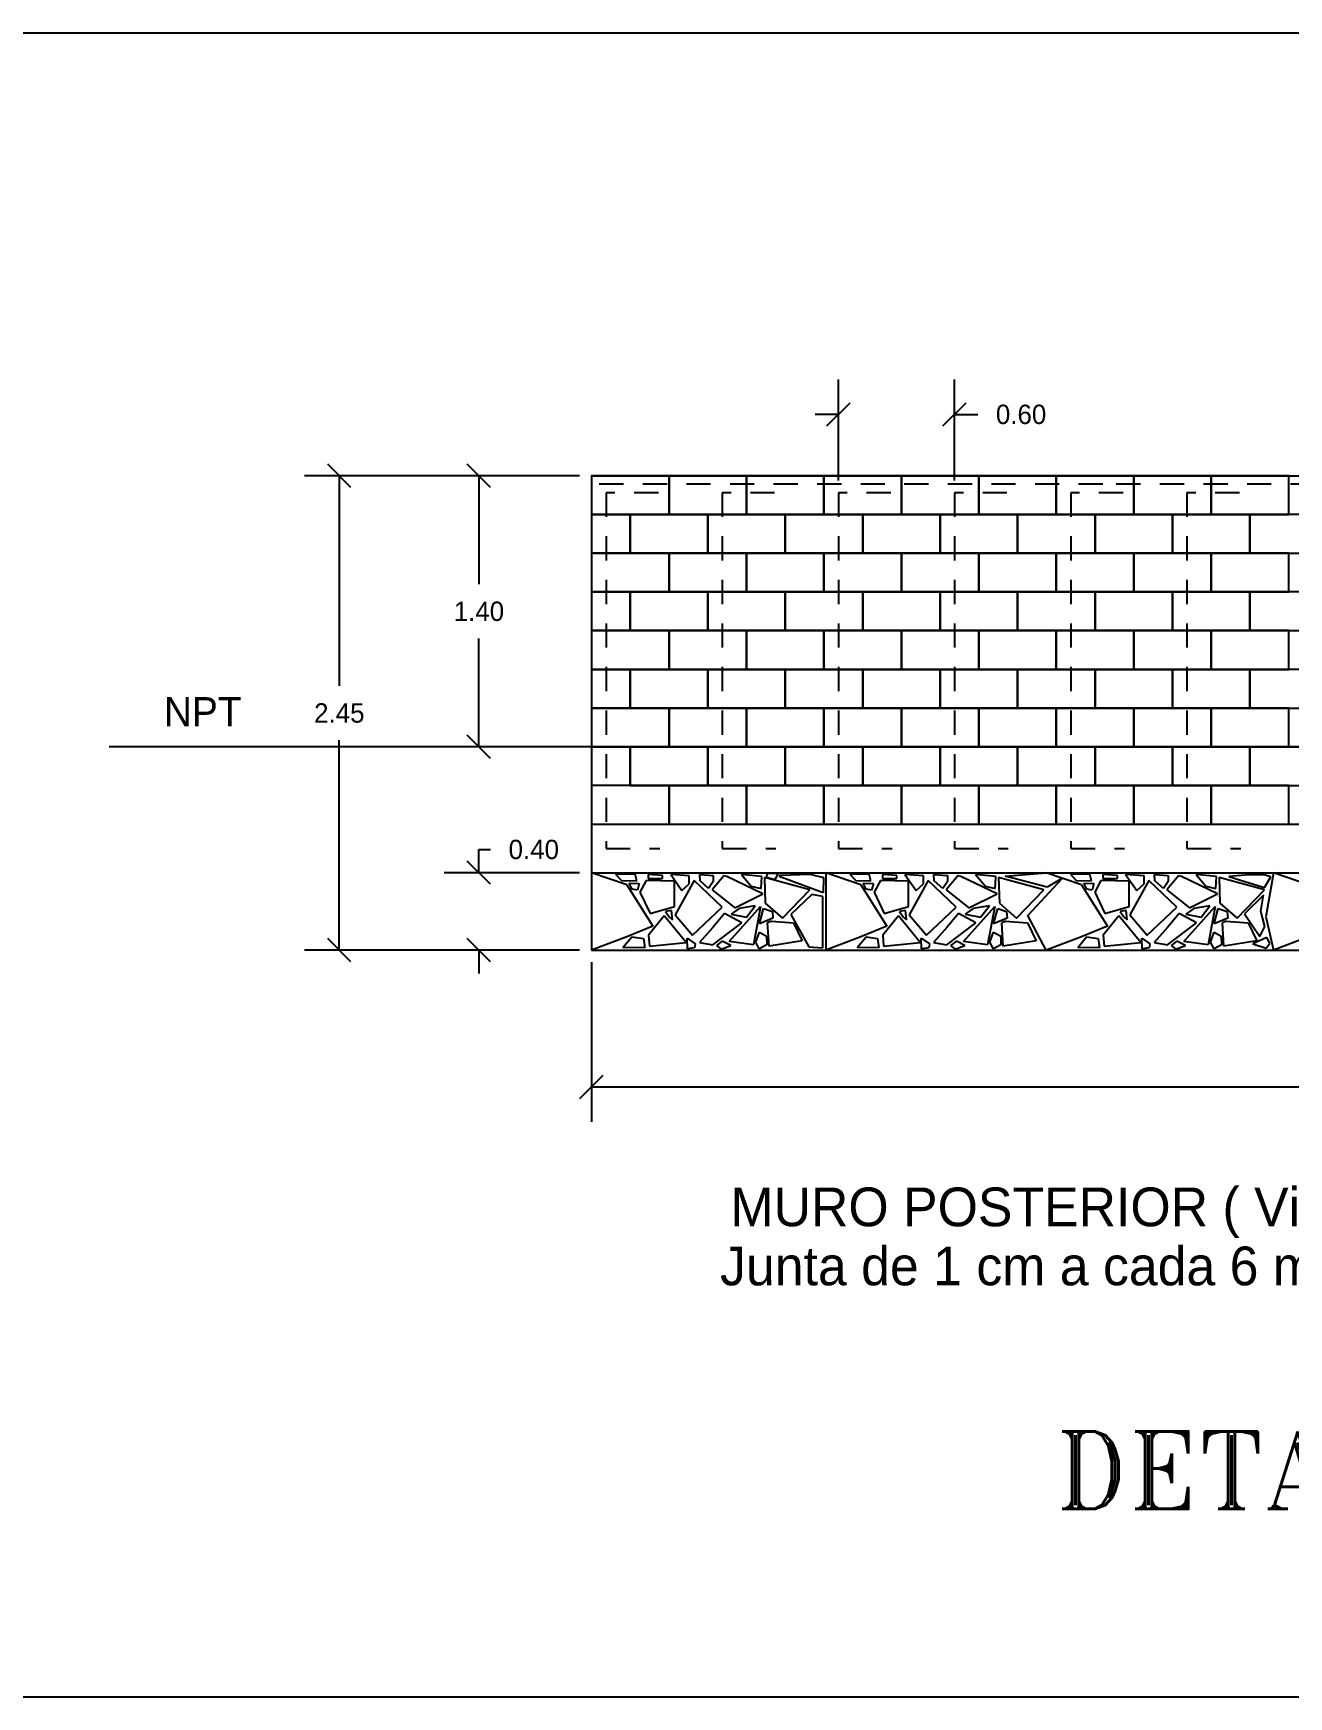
# Model space of a CAD drawing. Extents: x -52 to 126, y -84 to 6.
# Drawn here: x -29.61 to -23.12, y -3.37 to 5.22 of the extents above; entities that cross this region are included whole.
import ezdxf
from ezdxf.enums import TextEntityAlignment as Align

# ---------------------------------------------------------------- set-up
doc = ezdxf.new("R2010")
doc.units = 0
doc.header["$MEASUREMENT"] = 0
doc.linetypes.add('HIDDEN2', pattern=[0.1875, 0.125, -0.0625])
doc.layers.get('0').update_dxf_attribs({"linetype": 'CONTINUOUS'})
doc.layers.get('DEFPOINTS').update_dxf_attribs({"linetype": 'CONTINUOUS'})
for name, color, linetype in [('DIMENSIONES', 2, 'CONTINUOUS'), ('LADRILLO', 8, 'CONTINUOUS'), ('MARCO', 1, 'CONTINUOUS'), ('PAREDES', 7, 'CONTINUOUS'), ('PIEDRAS', 8, 'CONTINUOUS'), ('REFUERZO', 3, 'CONTINUOUS'), ('TERRENO', 3, 'CONTINUOUS'), ('TEXTOS', 3, 'CONTINUOUS')]:
    doc.layers.add(name, color=color, linetype=linetype)
doc.styles.add('CITYBLUEPRINT', font='CIBT____.PFB', dxfattribs={"height": 0.2})
doc.styles.add('ROMANT', font='romant', dxfattribs={"width": 2, "height": 0.4})
doc.dimstyles.get("Standard").update_dxf_attribs({"dimtxt": 0.18, "dimasz": 0.18, "dimexe": 0.18, "dimexo": 0.0625, "dimgap": 0.09, "dimtad": 0, "dimtih": 1, "dimtoh": 1, "dimzin": 0, "dimtxsty": 'CITYBLUEPRINT', "dimcen": 0.09, "dimazin": 3, "dimtfac": 1, "dimtofl": 0, "dimtmove": 0, "dimatfit": 3, "dimtolj": 1, "dimtzin": 0})

# ---------------------------------------------------------------- blocks, each defined once
blk = doc.blocks.new('*D50')
at = {"color": 0, "linetype": 'BYBLOCK'}
for p, q in [((-26.7851, 2.937), (-27.4842, 2.937)), ((-27.2442, 2.877), (-27.3642, 2.997)), ((-27.3042, 2.937), (-27.3042, 2.377)), ((-27.3042, 1.537), (-27.3042, 2.097)), ((-27.2442, 1.477), (-27.3642, 1.597)), ((-26.7851, 1.537), (-27.4842, 1.537))]:
    blk.add_line(p, q, dxfattribs=at)
at = {"layer": 'DEFPOINTS', "color": 0, "linetype": 'BYBLOCK'}
for p in [(-27.3042, 2.937), (-26.7226, 2.937), (-26.7226, 1.537)]:
    blk.add_point(p, dxfattribs=at)
at = {"color": 0, "linetype": 'BYBLOCK'}
blk.add_text('1.40', height=0.1, dxfattribs=at).set_placement((-27.3042, 2.237), align=Align.MIDDLE_CENTER)
blk = doc.blocks.new('*D51')
at = {"color": 0, "linetype": 'BYBLOCK'}
for p, q in [((-27.2442, 0.827), (-27.3642, 0.947)), ((-27.3042, 0.887), (-27.3042, 1.007)), ((-27.3042, 1.007), (-27.2442, 1.007)), ((-26.7851, 0.887), (-27.4842, 0.887)), ((-27.2442, 0.427), (-27.3642, 0.547)), ((-26.7851, 0.487), (-27.4842, 0.487)), ((-27.3042, 0.487), (-27.3042, 0.367))]:
    blk.add_line(p, q, dxfattribs=at)
at = {"layer": 'DEFPOINTS', "color": 0, "linetype": 'BYBLOCK'}
for p in [(-27.3042, 0.887), (-26.7226, 0.887), (-26.7226, 0.487)]:
    blk.add_point(p, dxfattribs=at)
at = {"color": 0, "linetype": 'BYBLOCK'}
blk.add_text('0.40', height=0.1, dxfattribs=at).set_placement((-27.0209, 1.007), align=Align.MIDDLE_CENTER)
blk = doc.blocks.new('*D52')
at = {"color": 0, "linetype": 'BYBLOCK'}
for p, q in [((-26.7851, 2.937), (-28.2051, 2.937)), ((-27.9651, 2.877), (-28.0851, 2.997)), ((-28.0251, 2.937), (-28.0251, 1.852)), ((-28.0251, 0.487), (-28.0251, 1.572)), ((-27.9651, 0.427), (-28.0851, 0.547)), ((-26.7851, 0.487), (-28.2051, 0.487))]:
    blk.add_line(p, q, dxfattribs=at)
at = {"layer": 'DEFPOINTS', "color": 0, "linetype": 'BYBLOCK'}
for p in [(-26.7226, 2.937), (-28.0251, 0.487), (-26.7226, 0.487)]:
    blk.add_point(p, dxfattribs=at)
at = {"color": 0, "linetype": 'BYBLOCK'}
blk.add_text('2.45', height=0.1, dxfattribs=at).set_placement((-28.0251, 1.712), align=Align.MIDDLE_CENTER)
blk = doc.blocks.new('*D53')
at = {"color": 0, "linetype": 'BYBLOCK'}
for p, q in [((-11.5226, 0.5074), (-11.5226, -0.3988)), ((-26.7226, 0.4245), (-26.7226, -0.3988)), ((-26.7826, -0.2788), (-26.6626, -0.1588)), ((-11.5826, -0.2788), (-11.4626, -0.1588)), ((-26.7226, -0.2188), (-19.3876, -0.2188)), ((-11.5226, -0.2188), (-18.8576, -0.2188))]:
    blk.add_line(p, q, dxfattribs=at)
at = {"layer": 'DEFPOINTS', "color": 0, "linetype": 'BYBLOCK'}
for p in [(-11.5226, 0.5699), (-26.7226, 0.487), (-11.5226, -0.2188)]:
    blk.add_point(p, dxfattribs=at)
at = {"color": 0, "linetype": 'BYBLOCK'}
blk.add_text('15.20', height=0.1, dxfattribs=at).set_placement((-19.1226, -0.2188), align=Align.MIDDLE_CENTER)
blk = doc.blocks.new('*D74')
at = {"color": 0, "linetype": 'BYBLOCK'}
for p, q in [((-25.4479, 2.9119), (-25.4479, 3.4341)), ((-24.8479, 2.9119), (-24.8479, 3.4341)), ((-25.5079, 3.1941), (-25.3879, 3.3141)), ((-24.9079, 3.1941), (-24.7879, 3.3141)), ((-25.4479, 3.2541), (-25.5679, 3.2541)), ((-24.8479, 3.2541), (-24.7279, 3.2541))]:
    blk.add_line(p, q, dxfattribs=at)
at = {"layer": 'DEFPOINTS', "color": 0, "linetype": 'BYBLOCK'}
for p in [(-24.8479, 3.2541), (-25.4479, 2.8494), (-24.8479, 2.8494)]:
    blk.add_point(p, dxfattribs=at)
at = {"color": 0, "linetype": 'BYBLOCK'}
blk.add_text('0.60', height=0.1, dxfattribs=at).set_placement((-24.5046, 3.2541), align=Align.MIDDLE_CENTER)

msp = doc.modelspace()

# ---------------------------------------------------------------- linework, layer by layer
at = {"layer": 'LADRILLO'}
for p, q in [((-26.5226, 2.737), (-26.7226, 2.737)), ((-26.7226, 2.737), (-26.7226, 2.537)), ((-26.5226, 2.537), (-26.5226, 2.737)), ((-26.7226, 2.537), (-26.5226, 2.537)), ((-26.3226, 2.537), (-26.5226, 2.537)), ((-26.5226, 2.337), (-26.7226, 2.337)), ((-26.7226, 2.337), (-26.7226, 2.137)), ((-26.5226, 2.137), (-26.5226, 2.337)), ((-26.7226, 2.137), (-26.5226, 2.137)), ((-26.5226, 1.937), (-26.7226, 1.937)), ((-26.7226, 1.937), (-26.7226, 1.737)), ((-26.5226, 1.737), (-26.5226, 1.937)), ((-26.7226, 1.737), (-26.5226, 1.737)), ((-26.5226, 1.537), (-26.7226, 1.537)), ((-26.7226, 1.537), (-26.7226, 1.337)), ((-26.5226, 1.337), (-26.5226, 1.537))]:
    msp.add_line(p, q, dxfattribs=at)
for points in [[(-26.3226, 2.737), (-26.3226, 2.937), (-26.7226, 2.937), (-26.7226, 2.737)], [(-25.9226, 2.737), (-25.9226, 2.937), (-26.3226, 2.937), (-26.3226, 2.737)], [(-25.5226, 2.737), (-25.5226, 2.937), (-25.9226, 2.937), (-25.9226, 2.737)], [(-25.1226, 2.737), (-25.1226, 2.937), (-25.5226, 2.937), (-25.5226, 2.737)], [(-24.7226, 2.737), (-24.7226, 2.937), (-25.1226, 2.937), (-25.1226, 2.737)], [(-24.3226, 2.737), (-24.3226, 2.937), (-24.7226, 2.937), (-24.7226, 2.737)], [(-23.9226, 2.737), (-23.9226, 2.937), (-24.3226, 2.937), (-24.3226, 2.737)], [(-23.5226, 2.737), (-23.5226, 2.937), (-23.9226, 2.937), (-23.9226, 2.737)], [(-23.1226, 2.737), (-23.1226, 2.937), (-23.5226, 2.937), (-23.5226, 2.737)], [(-26.1226, 2.537), (-26.1226, 2.737), (-26.5226, 2.737), (-26.5226, 2.537)], [(-25.7226, 2.537), (-25.7226, 2.737), (-26.1226, 2.737), (-26.1226, 2.537)], [(-25.3226, 2.537), (-25.3226, 2.737), (-25.7226, 2.737), (-25.7226, 2.537)], [(-24.9226, 2.537), (-24.9226, 2.737), (-25.3226, 2.737), (-25.3226, 2.537)], [(-24.5226, 2.537), (-24.5226, 2.737), (-24.9226, 2.737), (-24.9226, 2.537)], [(-24.1226, 2.537), (-24.1226, 2.737), (-24.5226, 2.737), (-24.5226, 2.537)], [(-23.7226, 2.537), (-23.7226, 2.737), (-24.1226, 2.737), (-24.1226, 2.537)], [(-23.3226, 2.537), (-23.3226, 2.737), (-23.7226, 2.737), (-23.7226, 2.537)], [(-22.9226, 2.537), (-22.9226, 2.737), (-23.3226, 2.737), (-23.3226, 2.537)], [(-26.3226, 2.337), (-26.3226, 2.537), (-26.7226, 2.537), (-26.7226, 2.337)], [(-25.9226, 2.337), (-25.9226, 2.537), (-26.3226, 2.537), (-26.3226, 2.337)], [(-25.5226, 2.337), (-25.5226, 2.537), (-25.9226, 2.537), (-25.9226, 2.337)], [(-25.1226, 2.337), (-25.1226, 2.537), (-25.5226, 2.537), (-25.5226, 2.337)], [(-24.7226, 2.337), (-24.7226, 2.537), (-25.1226, 2.537), (-25.1226, 2.337)], [(-24.3226, 2.337), (-24.3226, 2.537), (-24.7226, 2.537), (-24.7226, 2.337)], [(-23.9226, 2.337), (-23.9226, 2.537), (-24.3226, 2.537), (-24.3226, 2.337)], [(-23.5226, 2.337), (-23.5226, 2.537), (-23.9226, 2.537), (-23.9226, 2.337)], [(-23.1226, 2.337), (-23.1226, 2.537), (-23.5226, 2.537), (-23.5226, 2.337)], [(-26.1226, 2.137), (-26.1226, 2.337), (-26.5226, 2.337), (-26.5226, 2.137)], [(-25.7226, 2.137), (-25.7226, 2.337), (-26.1226, 2.337), (-26.1226, 2.137)], [(-25.3226, 2.137), (-25.3226, 2.337), (-25.7226, 2.337), (-25.7226, 2.137)], [(-24.9226, 2.137), (-24.9226, 2.337), (-25.3226, 2.337), (-25.3226, 2.137)], [(-24.5226, 2.137), (-24.5226, 2.337), (-24.9226, 2.337), (-24.9226, 2.137)], [(-24.1226, 2.137), (-24.1226, 2.337), (-24.5226, 2.337), (-24.5226, 2.137)], [(-23.7226, 2.137), (-23.7226, 2.337), (-24.1226, 2.337), (-24.1226, 2.137)], [(-23.3226, 2.137), (-23.3226, 2.337), (-23.7226, 2.337), (-23.7226, 2.137)], [(-22.9226, 2.137), (-22.9226, 2.337), (-23.3226, 2.337), (-23.3226, 2.137)], [(-26.3226, 1.937), (-26.3226, 2.137), (-26.7226, 2.137), (-26.7226, 1.937)], [(-25.9226, 1.937), (-25.9226, 2.137), (-26.3226, 2.137), (-26.3226, 1.937)], [(-25.5226, 1.937), (-25.5226, 2.137), (-25.9226, 2.137), (-25.9226, 1.937)], [(-25.1226, 1.937), (-25.1226, 2.137), (-25.5226, 2.137), (-25.5226, 1.937)], [(-24.7226, 1.937), (-24.7226, 2.137), (-25.1226, 2.137), (-25.1226, 1.937)], [(-24.3226, 1.937), (-24.3226, 2.137), (-24.7226, 2.137), (-24.7226, 1.937)], [(-23.9226, 1.937), (-23.9226, 2.137), (-24.3226, 2.137), (-24.3226, 1.937)], [(-23.5226, 1.937), (-23.5226, 2.137), (-23.9226, 2.137), (-23.9226, 1.937)], [(-23.1226, 1.937), (-23.1226, 2.137), (-23.5226, 2.137), (-23.5226, 1.937)], [(-26.1226, 1.737), (-26.1226, 1.937), (-26.5226, 1.937), (-26.5226, 1.737)], [(-25.7226, 1.737), (-25.7226, 1.937), (-26.1226, 1.937), (-26.1226, 1.737)], [(-25.3226, 1.737), (-25.3226, 1.937), (-25.7226, 1.937), (-25.7226, 1.737)], [(-24.9226, 1.737), (-24.9226, 1.937), (-25.3226, 1.937), (-25.3226, 1.737)], [(-24.5226, 1.737), (-24.5226, 1.937), (-24.9226, 1.937), (-24.9226, 1.737)], [(-24.1226, 1.737), (-24.1226, 1.937), (-24.5226, 1.937), (-24.5226, 1.737)], [(-23.7226, 1.737), (-23.7226, 1.937), (-24.1226, 1.937), (-24.1226, 1.737)], [(-23.3226, 1.737), (-23.3226, 1.937), (-23.7226, 1.937), (-23.7226, 1.737)], [(-22.9226, 1.737), (-22.9226, 1.937), (-23.3226, 1.937), (-23.3226, 1.737)], [(-26.3226, 1.537), (-26.3226, 1.737), (-26.7226, 1.737), (-26.7226, 1.537)], [(-25.9226, 1.537), (-25.9226, 1.737), (-26.3226, 1.737), (-26.3226, 1.537)], [(-25.5226, 1.537), (-25.5226, 1.737), (-25.9226, 1.737), (-25.9226, 1.537)], [(-25.1226, 1.537), (-25.1226, 1.737), (-25.5226, 1.737), (-25.5226, 1.537)], [(-24.7226, 1.537), (-24.7226, 1.737), (-25.1226, 1.737), (-25.1226, 1.537)], [(-24.3226, 1.537), (-24.3226, 1.737), (-24.7226, 1.737), (-24.7226, 1.537)], [(-23.9226, 1.537), (-23.9226, 1.737), (-24.3226, 1.737), (-24.3226, 1.537)], [(-23.5226, 1.537), (-23.5226, 1.737), (-23.9226, 1.737), (-23.9226, 1.537)], [(-23.1226, 1.537), (-23.1226, 1.737), (-23.5226, 1.737), (-23.5226, 1.537)], [(-26.1226, 1.337), (-26.1226, 1.537), (-26.5226, 1.537), (-26.5226, 1.337)], [(-25.7226, 1.337), (-25.7226, 1.537), (-26.1226, 1.537), (-26.1226, 1.337)], [(-25.3226, 1.337), (-25.3226, 1.537), (-25.7226, 1.537), (-25.7226, 1.337)], [(-24.9226, 1.337), (-24.9226, 1.537), (-25.3226, 1.537), (-25.3226, 1.337)], [(-24.5226, 1.337), (-24.5226, 1.537), (-24.9226, 1.537), (-24.9226, 1.337)], [(-24.1226, 1.337), (-24.1226, 1.537), (-24.5226, 1.537), (-24.5226, 1.337)], [(-23.7226, 1.337), (-23.7226, 1.537), (-24.1226, 1.537), (-24.1226, 1.337)], [(-23.3226, 1.337), (-23.3226, 1.537), (-23.7226, 1.537), (-23.7226, 1.337)], [(-22.9226, 1.337), (-22.9226, 1.537), (-23.3226, 1.537), (-23.3226, 1.337)], [(-26.3226, 1.137), (-26.3226, 1.337), (-26.7226, 1.337), (-26.7226, 1.137)], [(-25.9226, 1.137), (-25.9226, 1.337), (-26.3226, 1.337), (-26.3226, 1.137)], [(-25.5226, 1.137), (-25.5226, 1.337), (-25.9226, 1.337), (-25.9226, 1.137)], [(-25.1226, 1.137), (-25.1226, 1.337), (-25.5226, 1.337), (-25.5226, 1.137)], [(-24.7226, 1.137), (-24.7226, 1.337), (-25.1226, 1.337), (-25.1226, 1.137)], [(-24.3226, 1.137), (-24.3226, 1.337), (-24.7226, 1.337), (-24.7226, 1.137)], [(-23.9226, 1.137), (-23.9226, 1.337), (-24.3226, 1.337), (-24.3226, 1.137)], [(-23.5226, 1.137), (-23.5226, 1.337), (-23.9226, 1.337), (-23.9226, 1.137)], [(-23.1226, 1.137), (-23.1226, 1.337), (-23.5226, 1.337), (-23.5226, 1.137)]]:
    msp.add_lwpolyline(points, close=True, dxfattribs=at)
at = {"layer": 'MARCO'}
msp.add_lwpolyline([(-30.1902, 5.222), (-30.1902, -3.3685), (-8.0347, -3.3685), (-8.0347, 5.222)], close=True, dxfattribs=at)
at = {"layer": 'PAREDES'}
for p, q in [((-26.7226, 2.937), (-18.3226, 2.937)), ((-26.7226, 1.537), (-15.7226, 1.537)), ((-26.7226, 1.137), (-26.7226, 0.887)), ((-26.7226, 0.887), (-11.5226, 0.887)), ((-26.7226, 0.887), (-26.7226, 0.487)), ((-26.7226, 0.487), (-11.5226, 0.487))]:
    msp.add_line(p, q, dxfattribs=at)
msp.add_lwpolyline([(-26.7226, 2.937), (-26.7226, 1.537), (-26.7226, 1.137), (-11.5226, 1.137)], dxfattribs=at)
at = {"layer": 'PIEDRAS'}
for p, q in [((-26.4973, 0.88), (-26.5984, 0.8786)), ((-26.5984, 0.8786), (-26.5675, 0.8464)), ((-26.4889, 0.845), (-26.4973, 0.88)), ((-26.4299, 0.8772), (-26.4299, 0.8562)), ((-26.3555, 0.873), (-26.4299, 0.8772)), ((-26.3555, 0.8576), (-26.3555, 0.873)), ((-26.3134, 0.8772), (-26.2558, 0.7945)), ((-26.2179, 0.8702), (-26.3134, 0.8772)), ((-26.2179, 0.8295), (-26.2179, 0.8702)), ((-26.1641, 0.8785), (-26.0938, 0.8719)), ((-26.1619, 0.8444), (-26.1641, 0.8785)), ((-26.0399, 0.8707), (-26.1005, 0.798)), ((-26.0938, 0.8719), (-26.0938, 0.8423)), ((-26.0237, 0.8667), (-26.0399, 0.8707)), ((-25.8377, 0.7778), (-26.0237, 0.8667)), ((-25.9486, 0.8774), (-25.898, 0.817)), ((-25.8442, 0.8675), (-25.9486, 0.8774)), ((-25.8475, 0.806), (-25.8442, 0.8675)), ((-25.8297, 0.8627), (-25.8256, 0.7293)), ((-25.5952, 0.798), (-25.8297, 0.8627)), ((-25.8169, 0.8829), (-25.8185, 0.8643)), ((-25.8185, 0.8643), (-25.7749, 0.8515)), ((-25.7594, 0.881), (-25.8169, 0.8829)), ((-25.7749, 0.8515), (-25.7594, 0.881)), ((-25.7489, 0.8739), (-25.7532, 0.8669)), ((-25.5263, 0.7838), (-25.7532, 0.8669)), ((-25.7489, 0.8739), (-25.5954, 0.8796)), ((-25.5954, 0.8796), (-25.5249, 0.8627)), ((-25.5249, 0.8627), (-25.5263, 0.7838)), ((-25.5137, 0.887), (-25.5137, 0.6687)), ((-25.2884, 0.88), (-25.3895, 0.8786)), ((-25.3895, 0.8786), (-25.3586, 0.8464)), ((-25.28, 0.845), (-25.2884, 0.88)), ((-25.1466, 0.873), (-25.221, 0.8772)), ((-25.221, 0.8772), (-25.221, 0.8562)), ((-25.1466, 0.8576), (-25.1466, 0.873)), ((-25.009, 0.8702), (-25.1045, 0.8772)), ((-25.1045, 0.8772), (-25.0469, 0.7945)), ((-25.009, 0.8295), (-25.009, 0.8702)), ((-24.9531, 0.8444), (-24.9553, 0.8785)), ((-24.9553, 0.8785), (-24.8849, 0.8719)), ((-24.831, 0.8707), (-24.8917, 0.798)), ((-24.8849, 0.8719), (-24.8849, 0.8423)), ((-24.8149, 0.8667), (-24.831, 0.8707)), ((-24.6289, 0.7778), (-24.8149, 0.8667)), ((-24.6353, 0.8675), (-24.7398, 0.8774)), ((-24.7398, 0.8774), (-24.6892, 0.817)), ((-24.6386, 0.806), (-24.6353, 0.8675)), ((-24.3863, 0.798), (-24.6208, 0.8627)), ((-24.6208, 0.8627), (-24.6168, 0.7293)), ((-24.5874, 0.8684), (-24.3745, 0.887)), ((-24.3705, 0.813), (-24.5874, 0.8684)), ((-24.1492, 0.88), (-24.2503, 0.8786)), ((-24.2503, 0.8786), (-24.2194, 0.8464)), ((-24.1408, 0.845), (-24.1492, 0.88)), ((-24.0074, 0.873), (-24.0818, 0.8772)), ((-24.0818, 0.8772), (-24.0818, 0.8562)), ((-24.0074, 0.8576), (-24.0074, 0.873)), ((-23.8698, 0.8702), (-23.9653, 0.8772)), ((-23.9653, 0.8772), (-23.9077, 0.7945)), ((-23.8698, 0.8295), (-23.8698, 0.8702)), ((-23.8139, 0.8444), (-23.816, 0.8785)), ((-23.816, 0.8785), (-23.7457, 0.8719)), ((-23.6918, 0.8707), (-23.7525, 0.798)), ((-23.7457, 0.8719), (-23.7457, 0.8423)), ((-23.6756, 0.8667), (-23.6918, 0.8707)), ((-23.4897, 0.7778), (-23.6756, 0.8667)), ((-23.4961, 0.8675), (-23.6005, 0.8774)), ((-23.6005, 0.8774), (-23.55, 0.817)), ((-23.4994, 0.806), (-23.4961, 0.8675)), ((-23.2471, 0.798), (-23.4816, 0.8627)), ((-23.4816, 0.8627), (-23.4775, 0.7293)), ((-23.3476, 0.874), (-23.4319, 0.8674)), ((-23.4319, 0.8674), (-23.3213, 0.8332)), ((-23.2502, 0.8766), (-23.3476, 0.874)), ((-23.2147, 0.8648), (-23.2502, 0.8766)), ((-23.2476, 0.8109), (-23.2147, 0.8648)), ((-23.2017, 0.887), (-23.241, 0.6596)), ((-26.5675, 0.8464), (-26.4889, 0.845)), ((-26.5409, 0.8249), (-26.4066, 0.6102)), ((-26.5282, 0.8323), (-26.4762, 0.8309)), ((-26.5127, 0.8015), (-26.5282, 0.8323)), ((-26.486, 0.7973), (-26.5127, 0.8015)), ((-26.4762, 0.8309), (-26.486, 0.7973)), ((-26.4401, 0.8465), (-26.4725, 0.7859)), ((-26.4725, 0.7859), (-26.4199, 0.6768)), ((-26.2946, 0.8425), (-26.4401, 0.8465)), ((-26.4299, 0.8562), (-26.3555, 0.8576)), ((-26.2946, 0.7132), (-26.2946, 0.8425)), ((-26.1935, 0.8465), (-26.2906, 0.6687)), ((-26.2558, 0.7945), (-26.2179, 0.8295)), ((-26.048, 0.7091), (-26.1935, 0.8465)), ((-26.118, 0.8049), (-26.1619, 0.8444)), ((-26.0938, 0.8423), (-26.118, 0.8049)), ((-26.1005, 0.798), (-25.9833, 0.7051)), ((-25.9833, 0.7051), (-25.8377, 0.7778)), ((-25.898, 0.817), (-25.8475, 0.806)), ((-25.7367, 0.6526), (-25.5952, 0.798)), ((-25.5855, 0.774), (-25.694, 0.6712)), ((-25.5292, 0.7641), (-25.5855, 0.774)), ((-25.3586, 0.8464), (-25.28, 0.845)), ((-25.3321, 0.8249), (-25.1978, 0.6102)), ((-25.3039, 0.8015), (-25.3193, 0.8323)), ((-25.3193, 0.8323), (-25.2674, 0.8309)), ((-25.2772, 0.7973), (-25.3039, 0.8015)), ((-25.2674, 0.8309), (-25.2772, 0.7973)), ((-25.2313, 0.8465), (-25.2636, 0.7859)), ((-25.2636, 0.7859), (-25.2111, 0.6768)), ((-25.0857, 0.8425), (-25.2313, 0.8465)), ((-25.221, 0.8562), (-25.1466, 0.8576)), ((-25.0857, 0.7132), (-25.0857, 0.8425)), ((-24.9847, 0.8465), (-25.0817, 0.6687)), ((-25.0469, 0.7945), (-25.009, 0.8295)), ((-24.8391, 0.7091), (-24.9847, 0.8465)), ((-24.9091, 0.8049), (-24.9531, 0.8444)), ((-24.8849, 0.8423), (-24.9091, 0.8049)), ((-24.8917, 0.798), (-24.7744, 0.7051)), ((-24.7744, 0.7051), (-24.6289, 0.7778)), ((-24.6892, 0.817), (-24.6386, 0.806)), ((-24.5278, 0.6526), (-24.3863, 0.798)), ((-24.4703, 0.6653), (-24.2916, 0.8586)), ((-24.2916, 0.8586), (-24.3705, 0.813)), ((-24.2194, 0.8464), (-24.1408, 0.845)), ((-24.1928, 0.8249), (-24.0586, 0.6102)), ((-24.1646, 0.8015), (-24.1801, 0.8323)), ((-24.1801, 0.8323), (-24.1281, 0.8309)), ((-24.138, 0.7973), (-24.1646, 0.8015)), ((-24.1281, 0.8309), (-24.138, 0.7973)), ((-24.0921, 0.8465), (-24.1244, 0.7859)), ((-24.1244, 0.7859), (-24.0718, 0.6768)), ((-23.9465, 0.8425), (-24.0921, 0.8465)), ((-24.0818, 0.8562), (-24.0074, 0.8576)), ((-23.9465, 0.7132), (-23.9465, 0.8425)), ((-23.8454, 0.8465), (-23.9425, 0.6687)), ((-23.9077, 0.7945), (-23.8698, 0.8295)), ((-23.6999, 0.7091), (-23.8454, 0.8465)), ((-23.7699, 0.8049), (-23.8139, 0.8444)), ((-23.7457, 0.8423), (-23.7699, 0.8049)), ((-23.7525, 0.798), (-23.6352, 0.7051)), ((-23.6352, 0.7051), (-23.4897, 0.7778)), ((-23.55, 0.817), (-23.4994, 0.806)), ((-23.3886, 0.6526), (-23.2471, 0.798)), ((-23.3213, 0.8332), (-23.2476, 0.8109)), ((-26.4199, 0.6768), (-26.2946, 0.7132)), ((-26.3105, 0.692), (-26.3414, 0.6864)), ((-26.3049, 0.6429), (-26.3105, 0.692)), ((-26.2016, 0.5637), (-26.048, 0.7091)), ((-26.0116, 0.5314), (-25.8499, 0.7132)), ((-25.9607, 0.7016), (-26.0025, 0.673)), ((-25.8771, 0.7159), (-25.9607, 0.7016)), ((-25.9233, 0.6577), (-25.8771, 0.7159)), ((-25.8499, 0.7132), (-25.8863, 0.5152)), ((-25.8552, 0.6225), (-25.8343, 0.7027)), ((-25.8343, 0.7027), (-25.7881, 0.6862)), ((-25.8256, 0.7293), (-25.7367, 0.6526)), ((-25.5292, 0.4994), (-25.5292, 0.7641)), ((-25.2111, 0.6768), (-25.0857, 0.7132)), ((-25.1017, 0.692), (-25.1326, 0.6864)), ((-25.0961, 0.6429), (-25.1017, 0.692)), ((-24.9928, 0.5637), (-24.8391, 0.7091)), ((-24.8027, 0.5314), (-24.641, 0.7132)), ((-24.7519, 0.7016), (-24.7936, 0.673)), ((-24.6683, 0.7159), (-24.7519, 0.7016)), ((-24.7145, 0.6577), (-24.6683, 0.7159)), ((-24.641, 0.7132), (-24.6774, 0.5152)), ((-24.6463, 0.6225), (-24.6254, 0.7027)), ((-24.6254, 0.7027), (-24.5792, 0.6862)), ((-24.6168, 0.7293), (-24.5278, 0.6526)), ((-24.0718, 0.6768), (-23.9465, 0.7132)), ((-23.9625, 0.692), (-23.9933, 0.6864)), ((-23.9568, 0.6429), (-23.9625, 0.692)), ((-23.8535, 0.5637), (-23.6999, 0.7091)), ((-23.6635, 0.5314), (-23.5018, 0.7132)), ((-23.6126, 0.7016), (-23.6544, 0.673)), ((-23.5291, 0.7159), (-23.6126, 0.7016)), ((-23.5752, 0.6577), (-23.5291, 0.7159)), ((-23.5018, 0.7132), (-23.5382, 0.5152)), ((-23.5071, 0.6225), (-23.4862, 0.7027)), ((-23.4862, 0.7027), (-23.44, 0.6862)), ((-23.4775, 0.7293), (-23.3886, 0.6526)), ((-23.2528, 0.7701), (-23.3516, 0.674)), ((-23.2673, 0.6885), (-23.2528, 0.7701)), ((-23.2463, 0.6096), (-23.2673, 0.6885)), ((-26.4066, 0.6102), (-26.5409, 0.5565)), ((-26.3472, 0.6647), (-26.428, 0.5637)), ((-26.234, 0.5273), (-26.3472, 0.6647)), ((-26.3414, 0.6864), (-26.3218, 0.6598)), ((-26.3218, 0.6598), (-26.3049, 0.6429)), ((-26.2906, 0.6687), (-26.2016, 0.5637)), ((-26.0965, 0.6041), (-26.1652, 0.5273)), ((-26.0358, 0.6768), (-26.0965, 0.6041)), ((-26.0965, 0.5152), (-25.9469, 0.6283)), ((-25.9469, 0.6283), (-26.0358, 0.6768)), ((-26.0025, 0.673), (-25.9233, 0.6577)), ((-25.7859, 0.6522), (-25.8552, 0.6225)), ((-25.7933, 0.6364), (-25.8135, 0.6283)), ((-25.8054, 0.5071), (-25.8135, 0.6283)), ((-25.7933, 0.6364), (-25.6801, 0.6283)), ((-25.7881, 0.6862), (-25.7859, 0.6522)), ((-25.694, 0.6712), (-25.601, 0.5037)), ((-25.6801, 0.6283), (-25.6356, 0.5354)), ((-25.5137, 0.6687), (-25.5137, 0.4829)), ((-25.1978, 0.6102), (-25.3321, 0.5565)), ((-25.1383, 0.6647), (-25.2192, 0.5637)), ((-25.0251, 0.5273), (-25.1383, 0.6647)), ((-25.1326, 0.6864), (-25.1129, 0.6598)), ((-25.1129, 0.6598), (-25.0961, 0.6429)), ((-25.0817, 0.6687), (-24.9928, 0.5637)), ((-24.8876, 0.6041), (-24.9564, 0.5273)), ((-24.827, 0.6768), (-24.8876, 0.6041)), ((-24.8876, 0.5152), (-24.738, 0.6283)), ((-24.738, 0.6283), (-24.827, 0.6768)), ((-24.7936, 0.673), (-24.7145, 0.6577)), ((-24.577, 0.6522), (-24.6463, 0.6225)), ((-24.5844, 0.6364), (-24.6046, 0.6283)), ((-24.5965, 0.5071), (-24.6046, 0.6283)), ((-24.5844, 0.6364), (-24.4712, 0.6283)), ((-24.5792, 0.6862), (-24.577, 0.6522)), ((-24.4712, 0.6283), (-24.4267, 0.5354)), ((-24.3745, 0.487), (-24.4703, 0.6653)), ((-24.0586, 0.6102), (-24.1928, 0.5565)), ((-23.9991, 0.6647), (-24.0799, 0.5637)), ((-23.8859, 0.5273), (-23.9991, 0.6647)), ((-23.9933, 0.6864), (-23.9737, 0.6598)), ((-23.9737, 0.6598), (-23.9568, 0.6429)), ((-23.9425, 0.6687), (-23.8535, 0.5637)), ((-23.7484, 0.6041), (-23.8171, 0.5273)), ((-23.6878, 0.6768), (-23.7484, 0.6041)), ((-23.7484, 0.5152), (-23.5988, 0.6283)), ((-23.5988, 0.6283), (-23.6878, 0.6768)), ((-23.6544, 0.673), (-23.5752, 0.6577)), ((-23.4378, 0.6522), (-23.5071, 0.6225)), ((-23.4452, 0.6364), (-23.4654, 0.6283)), ((-23.4573, 0.5071), (-23.4654, 0.6283)), ((-23.4452, 0.6364), (-23.332, 0.6283)), ((-23.44, 0.6862), (-23.4378, 0.6522)), ((-23.3516, 0.674), (-23.2713, 0.557)), ((-23.332, 0.6283), (-23.2875, 0.5354)), ((-23.2713, 0.557), (-23.2463, 0.6096)), ((-23.241, 0.6596), (-23.2017, 0.487)), ((-26.5409, 0.5565), (-26.7226, 0.487)), ((-26.5605, 0.5012), (-26.5141, 0.5559)), ((-26.5141, 0.5559), (-26.4552, 0.5475)), ((-26.4552, 0.5475), (-26.4481, 0.4998)), ((-26.428, 0.5637), (-26.424, 0.5071)), ((-26.424, 0.5071), (-26.234, 0.5273)), ((-26.229, 0.5489), (-26.1872, 0.5192)), ((-26.2268, 0.4939), (-26.229, 0.5489)), ((-26.1872, 0.5192), (-26.1905, 0.4983)), ((-26.1652, 0.5273), (-26.0965, 0.5152)), ((-26.0476, 0.5335), (-26.0773, 0.5104)), ((-26.0036, 0.5104), (-26.0476, 0.5335)), ((-25.8863, 0.5152), (-26.0116, 0.5314)), ((-25.8749, 0.528), (-25.8552, 0.5807)), ((-25.8563, 0.4939), (-25.8749, 0.528)), ((-25.8552, 0.5807), (-25.8189, 0.5599)), ((-25.8189, 0.5599), (-25.8178, 0.5137)), ((-25.6356, 0.5354), (-25.8054, 0.5071)), ((-25.3321, 0.5565), (-25.5137, 0.487)), ((-25.3516, 0.5012), (-25.3053, 0.5559)), ((-25.3053, 0.5559), (-25.2463, 0.5475)), ((-25.2463, 0.5475), (-25.2393, 0.4998)), ((-25.2192, 0.5637), (-25.2151, 0.5071)), ((-25.2151, 0.5071), (-25.0251, 0.5273)), ((-25.018, 0.4939), (-25.0202, 0.5489)), ((-25.0202, 0.5489), (-24.9784, 0.5192)), ((-24.9784, 0.5192), (-24.9817, 0.4983)), ((-24.9564, 0.5273), (-24.8876, 0.5152)), ((-24.8387, 0.5335), (-24.8684, 0.5104)), ((-24.7947, 0.5104), (-24.8387, 0.5335)), ((-24.6774, 0.5152), (-24.8027, 0.5314)), ((-24.6661, 0.528), (-24.6463, 0.5807)), ((-24.6474, 0.4939), (-24.6661, 0.528)), ((-24.6463, 0.5807), (-24.61, 0.5599)), ((-24.61, 0.5599), (-24.6089, 0.5137)), ((-24.4267, 0.5354), (-24.5965, 0.5071)), ((-24.1928, 0.5565), (-24.3745, 0.487)), ((-24.2124, 0.5012), (-24.166, 0.5559)), ((-24.166, 0.5559), (-24.1071, 0.5475)), ((-24.1071, 0.5475), (-24.1001, 0.4998)), ((-24.0799, 0.5637), (-24.0759, 0.5071)), ((-24.0759, 0.5071), (-23.8859, 0.5273)), ((-23.8787, 0.4939), (-23.8809, 0.5489)), ((-23.8809, 0.5489), (-23.8391, 0.5192)), ((-23.8391, 0.5192), (-23.8424, 0.4983)), ((-23.8171, 0.5273), (-23.7484, 0.5152)), ((-23.6995, 0.5335), (-23.7292, 0.5104)), ((-23.6555, 0.5104), (-23.6995, 0.5335)), ((-23.5382, 0.5152), (-23.6635, 0.5314)), ((-23.5269, 0.528), (-23.5071, 0.5807)), ((-23.5082, 0.4939), (-23.5269, 0.528)), ((-23.5071, 0.5807), (-23.4708, 0.5599)), ((-23.4708, 0.5599), (-23.4697, 0.5137)), ((-23.2875, 0.5354), (-23.4573, 0.5071)), ((-23.2357, 0.5517), (-23.3081, 0.5188)), ((-23.3081, 0.5188), (-23.2384, 0.4978)), ((-23.2384, 0.4978), (-23.2199, 0.5228)), ((-23.2199, 0.5228), (-23.2357, 0.5517)), ((-23.0201, 0.5565), (-23.2017, 0.487)), ((-26.4481, 0.4998), (-26.5605, 0.5012)), ((-26.1905, 0.4983), (-26.2268, 0.4939)), ((-26.0773, 0.5104), (-26.0531, 0.4917)), ((-26.0531, 0.4917), (-26.0036, 0.5104)), ((-25.8178, 0.5137), (-25.8563, 0.4939)), ((-25.601, 0.5037), (-25.5292, 0.4994)), ((-25.2393, 0.4998), (-25.3516, 0.5012)), ((-24.9817, 0.4983), (-25.018, 0.4939)), ((-24.8684, 0.5104), (-24.8442, 0.4917)), ((-24.8442, 0.4917), (-24.7947, 0.5104)), ((-24.6089, 0.5137), (-24.6474, 0.4939)), ((-24.1001, 0.4998), (-24.2124, 0.5012)), ((-23.8424, 0.4983), (-23.8787, 0.4939)), ((-23.7292, 0.5104), (-23.705, 0.4917)), ((-23.705, 0.4917), (-23.6555, 0.5104)), ((-23.4697, 0.5137), (-23.5082, 0.4939))]:
    msp.add_line(p, q, dxfattribs=at)
for points in [[(-26.5409, 0.8249), (-26.7226, 0.887)], [(-25.3321, 0.8249), (-25.5137, 0.887)], [(-24.1928, 0.8249), (-24.3745, 0.887)], [(-23.0201, 0.8249), (-23.2017, 0.887)]]:
    msp.add_lwpolyline(points, dxfattribs=at)
at = {"layer": 'REFUERZO', "linetype": 'HIDDEN2'}
for p, q in [((-26.6827, 2.8957), (-24.0128, 2.8957)), ((-26.3775, 2.8494), (-26.6479, 2.8494)), ((-26.6479, 2.8494), (-26.6479, 1.0128)), ((-25.7775, 2.8494), (-26.0479, 2.8494)), ((-26.0479, 2.8494), (-26.0479, 1.0128)), ((-25.1775, 2.8494), (-25.4479, 2.8494)), ((-25.4479, 2.8494), (-25.4479, 1.0128)), ((-24.5775, 2.8494), (-24.8479, 2.8494)), ((-24.8479, 2.8494), (-24.8479, 1.0128)), ((-23.9775, 2.8494), (-24.2479, 2.8494)), ((-24.2479, 2.8494), (-24.2479, 1.0128)), ((-24.0128, 2.8957), (-18.491, 2.8957)), ((-23.3775, 2.8494), (-23.6479, 2.8494)), ((-23.6479, 2.8494), (-23.6479, 1.0128)), ((-26.6479, 1.0128), (-26.3705, 1.0128)), ((-26.0479, 1.0128), (-25.7705, 1.0128)), ((-25.4479, 1.0128), (-25.1705, 1.0128)), ((-24.8479, 1.0128), (-24.5705, 1.0128)), ((-24.2479, 1.0128), (-23.9705, 1.0128)), ((-23.6479, 1.0128), (-23.3705, 1.0128))]:
    msp.add_line(p, q, dxfattribs=at)
at = {"layer": 'TERRENO'}
for p, q in [((-27.7806, 1.537), (-29.2132, 1.537)), ((-15.7226, 1.537), (-27.7806, 1.537))]:
    msp.add_line(p, q, dxfattribs=at)

# ---------------------------------------------------------------- texts
at = {"layer": 'TERRENO', "style": 'CITYBLUEPRINT'}
msp.add_text('NPT', height=0.15, dxfattribs=at).set_placement((-28.9309, 1.6437))
at = {"layer": 'TEXTOS'}
for s, height, style, p in [('MURO POSTERIOR ( Vista al Mar )', 0.2, 'CITYBLUEPRINT', (-26.0055, -0.9389)), ('Junta de 1 cm a cada 6 mts', 0.2, 'CITYBLUEPRINT', (-26.0591, -1.2438)), ('DETALLE REFUERZO TAPIAL', 0.4, 'ROMANT', (-24.327, -2.3988))]:
    msp.add_text(s, height=height, dxfattribs=dict(at, style=style)).set_placement(p)

# ---------------------------------------------------------------- dimensions: what is measured, and where the dimension line sits
at = {"layer": 'DIMENSIONES'}
for base, p1, p2, picture, middle in [((-24.8479, 3.2541), (-25.4479, 2.8494), (-24.8479, 2.8494), '*D74', (-24.5046, 3.2541)), ((-11.5226, -0.2188), (-26.7226, 0.487), (-11.5226, 0.5699), '*D53', (-19.1226, -0.2188))]:
    dim = msp.add_linear_dim(base=base, p1=p1, p2=p2, dimstyle='Standard', dxfattribs=at)
    dim.commit()
    dim.dimension.update_dxf_attribs({"geometry": picture, "text_midpoint": middle})
for base, p1, p2, picture, middle in [((-28.0251, 0.487), (-26.7226, 2.937), (-26.7226, 0.487), '*D52', (-28.0251, 1.712)), ((-27.3042, 2.937), (-26.7226, 1.537), (-26.7226, 2.937), '*D50', (-27.3042, 2.237)), ((-27.3042, 0.887), (-26.7226, 0.487), (-26.7226, 0.887), '*D51', (-27.0209, 1.007))]:
    dim = msp.add_linear_dim(base=base, p1=p1, p2=p2, angle=90, dimstyle='Standard', dxfattribs=at)
    dim.commit()
    dim.dimension.update_dxf_attribs({"geometry": picture, "text_midpoint": middle})

doc.saveas('drawing.dxf')
